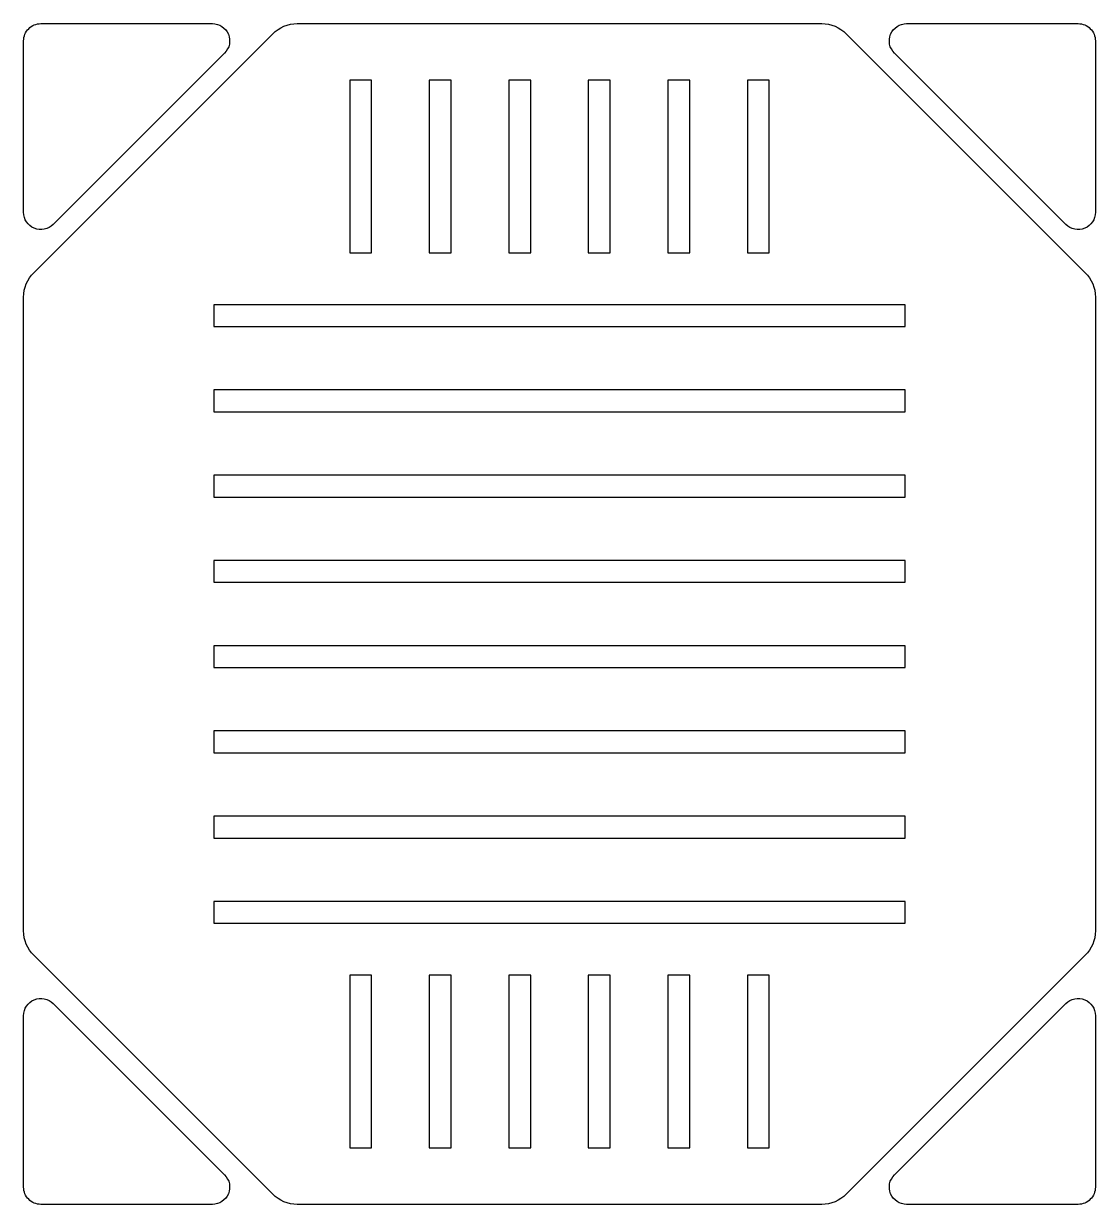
# Model space of a CAD drawing. Header units: millimetres. Extents: x -465 to 465, y -513 to 513.
import ezdxf

# ---------------------------------------------------------------- set-up
doc = ezdxf.new("R2010")
doc.units = ezdxf.units.MM
doc.layers.get('0').update_dxf_attribs({"linetype": 'CONTINUOUS'})

msp = doc.modelspace()

# ---------------------------------------------------------------- linework, layer by layer
for points in [[(439.4, 338.1), (290.6, 486.9, -0.668179), (301.2, 512.5), (450, 512.5, -0.414214), (465, 497.5), (465, 348.7, -0.668179)], [(248.8, -503.7, -0.198912), (227.6, -512.5), (-227.6, -512.5, -0.198912), (-248.8, -503.7), (-456.2, -296.3, -0.198912), (-465, -275.1), (-465, 275.1, -0.198912), (-456.2, 296.3), (-248.8, 503.7, -0.198912), (-227.6, 512.5), (227.6, 512.5, -0.198912), (248.8, 503.7), (456.2, 296.3, -0.198912), (465, 275.1), (465, -275.1, -0.198912), (456.2, -296.3)], [(-290.6, 486.9), (-439.4, 338.1, -0.668179), (-465, 348.7), (-465, 497.5, -0.414214), (-450, 512.5), (-301.2, 512.5, -0.668179)], [(-465, -497.5), (-465, -348.7, -0.668179), (-439.4, -338.1), (-290.6, -486.9, -0.668179), (-301.2, -512.5), (-450, -512.5, -0.414214)], [(450, -512.5), (301.2, -512.5, -0.668179), (290.6, -486.9), (439.4, -338.1, -0.668179), (465, -348.7), (465, -497.5, -0.414214)]]:
    msp.add_lwpolyline(points, format="xyb", close=True)
for points in [[(-182, 463.5), (-182, 313.5), (-163, 313.5), (-163, 463.5)], [(-113, 463.5), (-113, 313.5), (-94, 313.5), (-94, 463.5)], [(-25, 313.5), (-25, 463.5), (-44, 463.5), (-44, 313.5)], [(25, 463.5), (25, 313.5), (44, 313.5), (44, 463.5)], [(113, 463.5), (94, 463.5), (94, 313.5), (113, 313.5)], [(163, 463.5), (163, 313.5), (182, 313.5), (182, 463.5)], [(-300, 268.5), (-300, 249.5), (300, 249.5), (300, 268.5)], [(-300, 194.5), (-300, 175.5), (300, 175.5), (300, 194.5)], [(-300, 120.5), (-300, 101.5), (300, 101.5), (300, 120.5)], [(300, 27.5), (300, 46.5), (-300, 46.5), (-300, 27.5)], [(300, -46.5), (300, -27.5), (-300, -27.5), (-300, -46.5)], [(300, -120.5), (300, -101.5), (-300, -101.5), (-300, -120.5)], [(-300, -194.5), (300, -194.5), (300, -175.5), (-300, -175.5)], [(300, -249.5), (-300, -249.5), (-300, -268.5), (300, -268.5)], [(-182, -463.5), (-163, -463.5), (-163, -313.5), (-182, -313.5)], [(-113, -463.5), (-94, -463.5), (-94, -313.5), (-113, -313.5)], [(-25, -463.5), (-25, -313.5), (-44, -313.5), (-44, -463.5)], [(25, -463.5), (44, -463.5), (44, -313.5), (25, -313.5)], [(94, -463.5), (113, -463.5), (113, -313.5), (94, -313.5)], [(182, -313.5), (163, -313.5), (163, -463.5), (182, -463.5)]]:
    msp.add_lwpolyline(points, close=True)

doc.saveas('drawing.dxf')
